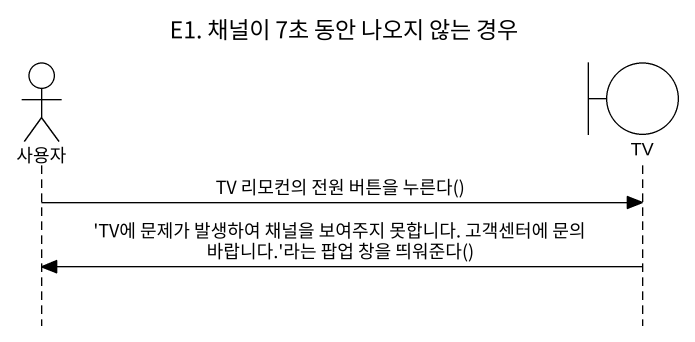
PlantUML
@startuml
title E1. 채널이 7초 동안 나오지 않는 경우
hide footbox
actor 사용자
boundary TV

사용자 -> TV : TV 리모컨의 전원 버튼을 누른다()
TV -> 사용자 : 'TV에 문제가 발생하여 채널을 보여주지 못합니다. 고객센터에 문의 바랍니다.'라는 팝업 창을 띄워준다()
@enduml
